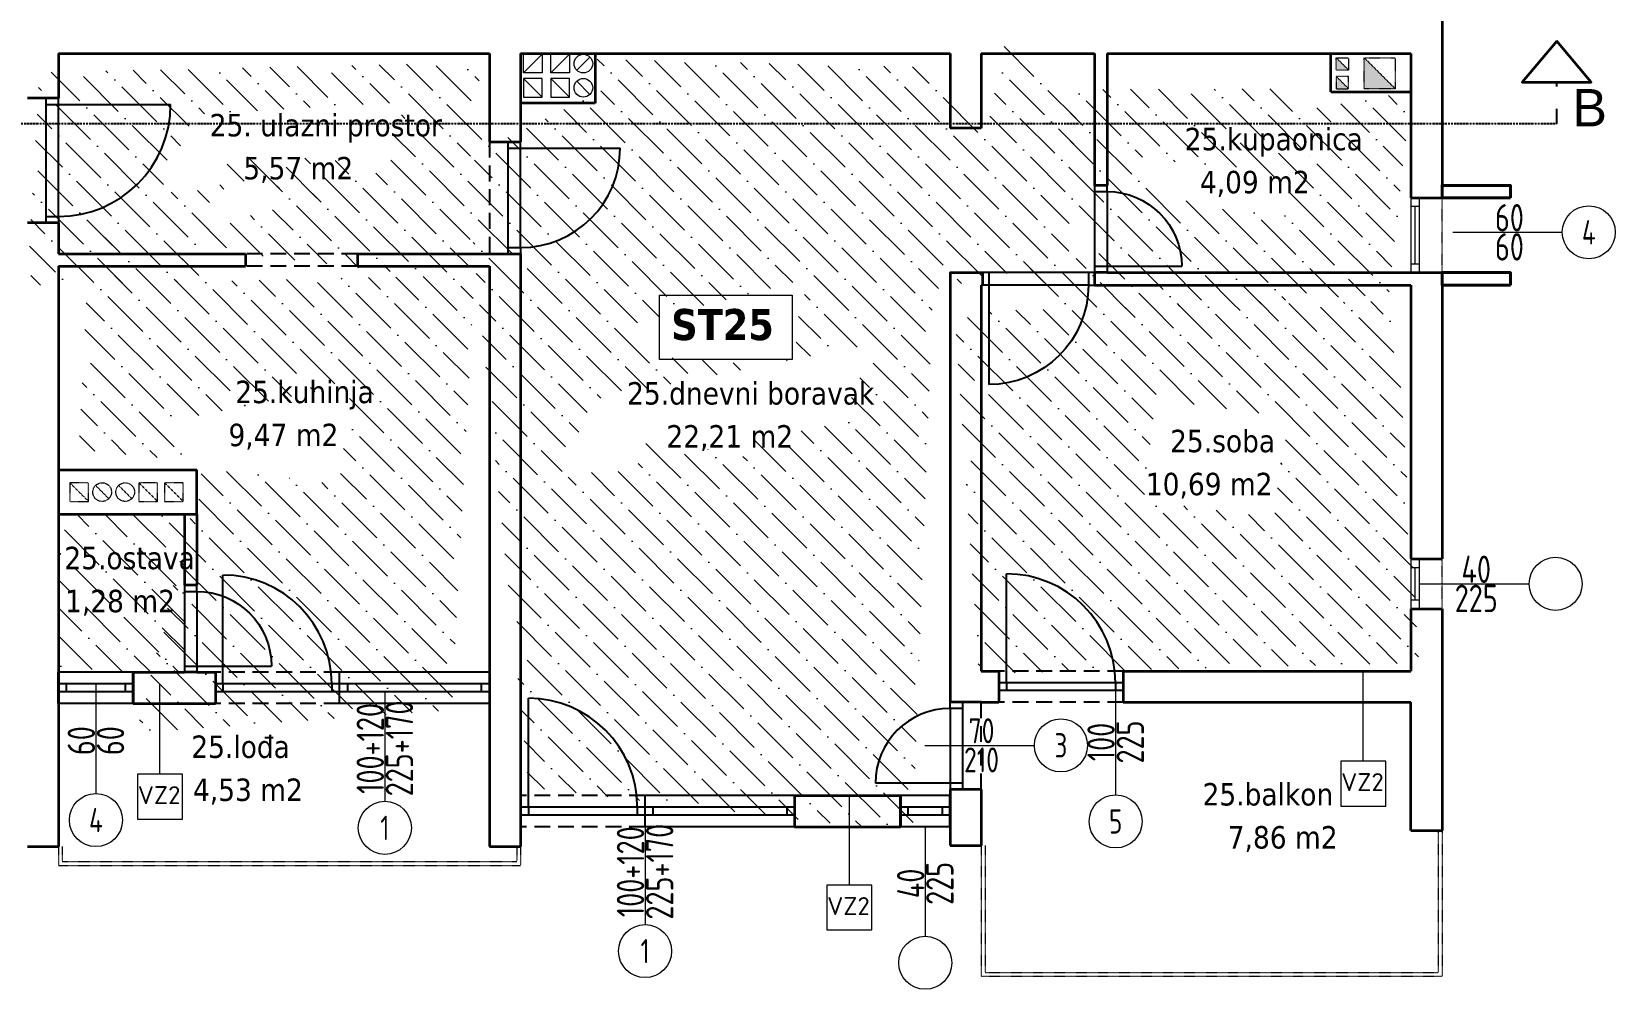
# Model space of a CAD drawing. Header units: millimetres. Extents: x -701 to 470890, y -446843 to -116129.
# Drawn here: x 228330 to 229602, y -223347 to -222578 of the extents above; entities that cross this region are included whole.
import ezdxf
from ezdxf.enums import TextEntityAlignment as Align

# ---------------------------------------------------------------- set-up
doc = ezdxf.new("R2010")
doc.units = ezdxf.units.MM
for name, pattern in [('ACAD_ISO03W100', [30, 12, -18]), ('HIDDEN', [0.375, 0.25, -0.125]), ('HIDDENX2', [19.049999999999997, 12.7, -6.35])]:
    doc.linetypes.add(name, pattern=pattern)
doc.layers.get('0').update_dxf_attribs({"lineweight": 0})
for name, color, linetype, lineweight in [('03-prozori', 132, 'Continuous', 0), ('05-podgled-tanko', 144, 'HIDDEN', 0), ('06-hatch_grijano', 30, 'Continuous', 0), ('07-kote', 70, 'Continuous', 9), ('09-oznaka stavke', 1, 'Continuous', 0), ('5-TX', 113, 'Continuous', 5), ('Kote', 1, 'Continuous', 15), ('TP_01 - 0.35', 1, 'Continuous', 35), ('TP_01 - 0.50', 1, 'Continuous', 40), ('TP_07 - 0.20', 255, 'Continuous', 20)]:
    doc.layers.add(name, color=color, linetype=linetype, lineweight=lineweight)
for name, color, linetype in [('TP_Hidden', 8, 'HIDDENX2'), ('TP_Otvori', 8, 'Continuous'), ('TP_Otvori.block', 8, 'Continuous'), ('zidovi', 1, 'Continuous')]:
    doc.layers.add(name, color=color, linetype=linetype)
doc.styles.add('isocpeur', font='isocpeur.ttf')
doc.styles.add('tahoma10', font='tahoma.ttf', dxfattribs={"height": 2})
doc.styles.add('Tekst15', font='arial.ttf', dxfattribs={"height": 15})

# ---------------------------------------------------------------- blocks, each defined once
blk = doc.blocks.new('*U664')
at = {"layer": 'TP_01 - 0.50'}
for p, q in [((0, 1.192092895507812e-07), (0, -30.00000011920929)), ((47.99999698638918, 1.196861274274852e-06), (47.99999698638918, -29.9999990415573))]:
    blk.add_line(p, q, dxfattribs=at)
at = {"layer": 'TP_Otvori'}
for p, q in [((0, 0), (47.99999698638918, -1.14440910783742e-07)), ((4.76837158203125e-07, -11.25000011920929), (47.9999967479706, -11.2500002336502)), ((7.500000476837158, -11.25000011920929), (7.500000476837158, -18.75000107288361)), ((40.49999650955202, -11.2500002336502), (40.4999967479706, -18.75000023365019)), ((0, -18.75000011920929), (47.9999967479706, -18.74999999523161)), ((0, -29.99999833106995), (47.99999698638918, -29.99999892234801))]:
    blk.add_line(p, q, dxfattribs=at)
blk = doc.blocks.new('*U656')
at = {"layer": 'TP_Otvori'}
for p, q in [((5.000001072883606, 2.04358873916146e-07), (4.999993102891582, 90.00000084808873)), ((5.000001072883606, 2.04358873916146e-07), (1.072883605957031e-06, 2.04358873916146e-07)), ((95.00000107288324, 8.910042925631245e-06), (5.00000083446503, 3.877577494648676e-07)), ((5.00000064713616, -10.00000003405978), (5.000000834465027, 2.043588528028758e-07)), ((95.00000088555437, -9.999991328375708), (95.00000107288324, 8.910042925631245e-06)), ((95.00000107288324, 8.910042924803541e-06), (100.0000010728832, 8.910042924803541e-06)), ((100.0000011239731, -9.999993269784119), (1.123973317912923e-06, -10.00000023841852))]:
    blk.add_line(p, q, dxfattribs=at)
blk.add_arc((5.000001072883581, 4.189355961307331e-07), 90.00000042915346, 5.073854788161767e-06, 90.00000507385442, dxfattribs=at)
blk = doc.blocks.new('*U658')
at = {"layer": 'TP_Otvori'}
for p, q in [((5.000001072883606, 2.04358873916146e-07), (4.99999575955559, 60.00000063351202)), ((5.000001072883606, 2.04358873916146e-07), (1.072883605957031e-06, 2.04358873916146e-07)), ((65.00000107288331, 6.008148241726208e-06), (5.00000083446503, 3.877577494648676e-07)), ((5.00000064713616, -10.00000003405978), (5.000000834465027, 2.043588528028758e-07)), ((65.00000088555444, -9.999994230270392), (65.00000107288331, 6.008148241726208e-06)), ((65.00000107288331, 6.008148240898504e-06), (70.00000107288331, 6.008148240898504e-06)), ((70.00000112397322, -9.999996171678802), (1.123973317912923e-06, -10.00000023841852))]:
    blk.add_line(p, q, dxfattribs=at)
blk.add_arc((5.000001072883589, 3.474100220592039e-07), 60.00000028610224, 5.073854788161768e-06, 90.00000507385444, dxfattribs=at)
blk = doc.blocks.new('*U654')
at = {"layer": 'TP_Otvori'}
for p, q in [((5.000001072883606, 2.04358873916146e-07), (4.999993988446251, 80.00000077656311)), ((5.000001072883606, 2.04358873916146e-07), (1.072883605957031e-06, 2.04358873916146e-07)), ((85.00000107288324, 7.942744697662896e-06), (5.00000083446503, 3.877577494648676e-07)), ((5.00000064713616, -10.00000003405978), (5.000000834465027, 2.043588528028758e-07)), ((85.00000088555437, -9.999992295673938), (85.00000107288324, 7.942744697662896e-06)), ((85.00000107288324, 7.942744696835193e-06), (90.00000107288324, 7.942744696835193e-06)), ((90.00000112397315, -9.999994237082348), (1.123973317912923e-06, -10.00000023841852))]:
    blk.add_line(p, q, dxfattribs=at)
blk.add_arc((5.000001072883583, 3.950937381068899e-07), 80.00000038146969, 5.073854788161769e-06, 90.00000507385444, dxfattribs=at)
blk = doc.blocks.new('*U663')
at = {"layer": 'TP_01 - 0.50'}
for p, q in [((0, 1.192092895507812e-07), (0, -30.00000011920929)), ((71.99999547958377, 1.139640818882981e-06), (71.99999547958377, -29.99999909877775))]:
    blk.add_line(p, q, dxfattribs=at)
at = {"layer": 'TP_Otvori'}
for p, q in [((0, 0), (71.99999547958377, -1.71661366175613e-07)), ((4.76837158203125e-07, -11.25000011920929), (71.9999952411652, -11.25000029087066)), ((7.500000476837158, -11.25000011920929), (7.500000476837158, -18.75000107288361)), ((64.49999500274662, -11.25000029087066), (64.4999952411652, -18.75000029087065)), ((0, -18.75000011920929), (71.9999952411652, -18.75000005245207)), ((0, -29.99999833106995), (71.99999547958377, -29.99999897956846))]:
    blk.add_line(p, q, dxfattribs=at)
blk = doc.blocks.new('*U3408')
blk.add_lwpolyline([(0, 31.04602911306961), (-1.792289735764687e-20, -59.1770623683441)])
blk.add_circle((0, -81.02028200949621), 21.84231717691728)
at = {"style": 'isocpeur', "width": 0.75}
for tag, p in [('VIS', (-12, -15.62063755359621)), ('SIR', (12, -15.6206375535962))]:
    blk.add_attdef(tag, text='', height=15, rotation=270, dxfattribs=at).set_placement(p, align=Align.MIDDLE)
blk.add_attdef('BR', text='', height=20.00000000000001, rotation=269.9999999999976, dxfattribs=at).set_placement((-2.273736754432321e-13, -81.01937954526137), align=Align.MIDDLE_CENTER)
blk = doc.blocks.new('*U3080')
blk.add_line((6.999999999165766, 3.500000012107193), (52.91152562021117, 3.500000024113922))
blk.add_lwpolyline([(9.708855941426009e-11, 6.999999997206032), (59.91152562021117, 6.999999998968214), (59.91152562021117, -1.031787544292229e-09), (59.91152562021117, -1.031787544292229e-09), (9.708855941426009e-11, 0), (-8.342340152012184e-10, 6.999999997206032)])
blk.add_lwpolyline([(6.999999999165766, 6.999999997206032), (52.91152562021117, 6.999999998968214), (52.91152562021117, -1.031787544292229e-09), (6.999999999165766, -2.793967723846436e-09)], close=True)
blk = doc.blocks.new('*U3081')
blk.add_line((6.999999999165766, 3.500000012107193), (32.91152562853486, 3.50000002399201))
blk.add_lwpolyline([(9.708855941426009e-11, 6.999999997206032), (39.91152562853486, 6.999999998846302), (39.91152562853486, -1.153699358269478e-09), (39.91152562853486, -1.153699358269478e-09), (9.708855941426009e-11, 0), (-8.342340152012184e-10, 6.999999997206032)])
blk.add_lwpolyline([(6.999999999165766, 6.999999997206032), (32.91152562853486, 6.999999998846302), (32.91152562853486, -1.153699358269478e-09), (6.999999999165766, -2.793967723846436e-09)], close=True)
blk = doc.blocks.new('*U1722')
blk.add_lwpolyline([(0, 31.04602911306961), (-1.792289735764687e-20, -59.1770623683441)])
blk.add_circle((0, -81.02028200949621), 21.84231717691728)
at = {"style": 'isocpeur', "width": 0.75}
for tag, p in [('VIS', (-12, -15.62063755359621)), ('SIR', (12, -15.6206375535962))]:
    blk.add_attdef(tag, text='', height=15, rotation=270, dxfattribs=at).set_placement(p, align=Align.MIDDLE)
blk.add_attdef('BR', text='', height=20, rotation=179.9999999999984, dxfattribs=at).set_placement((-3.584578783445449e-20, -81.01937954526115), align=Align.MIDDLE_CENTER)
blk = doc.blocks.new('*U1720')
blk.add_lwpolyline([(0, 31.04602911306961), (-1.792289735764687e-20, -59.1770623683441)])
blk.add_circle((0, -81.02028200949621), 21.84231717691728)
at = {"style": 'isocpeur', "width": 0.75}
for tag, p in [('SIR', (-12, -15.62063755359621)), ('VIS', (12, -15.62063755359621))]:
    blk.add_attdef(tag, text='', height=15, rotation=89.99999999999997, dxfattribs=at).set_placement(p, align=Align.MIDDLE)
blk.add_attdef('BR', text='', height=20, dxfattribs=at).set_placement((-4.03896783473158e-28, -81.0193795452616), align=Align.MIDDLE_CENTER)
blk = doc.blocks.new('*U3323')
blk.add_lwpolyline([(0, 31.04602911306961), (-1.792289735764687e-20, -59.1770623683441)])
blk.add_circle((0, -81.02028200949621), 21.84231717691728)
at = {"style": 'isocpeur', "width": 0.75}
for tag, p in [('VIS', (-12, -15.62063755359621)), ('SIR', (12, -15.6206375535962))]:
    blk.add_attdef(tag, text='', height=15, rotation=270, dxfattribs=at).set_placement(p, align=Align.MIDDLE)
blk.add_attdef('BR', text='', height=20.00000000000001, rotation=269.9999999999976, dxfattribs=at).set_placement((-2.273736754432321e-13, -81.01937954526137), align=Align.MIDDLE_CENTER)
blk = doc.blocks.new('*U511')
at = {"ltscale": 0.1}
blk.add_line((-3.024260640249743e-07, 0.4999999999996342), (-1.512130319958338e-06, 0.999999999998171), dxfattribs=at)
blk.add_lwpolyline([(0.1250003024256983, 0.2500003024264298), (-0.1249996975735702, 0.2499996975743019), (-0.1250003024256982, 0.4999996975735702), (0.1249996975735702, 0.5000003024256983)], close=True, dxfattribs=at)
at = {"style": 'isocpeur'}
blk.add_attdef('sl', text='', height=0.1, dxfattribs=at).set_placement((0.005017208459321409, 0.3336032184705005), align=Align.CENTER)

msp = doc.modelspace()

# ---------------------------------------------------------------- hatches: boundary and pattern name
at = {"layer": '05-podgled-tanko'}
h = msp.add_hatch(color=256, dxfattribs=at)
h.dxf.hatch_style = 1
h.paths.add_polyline_path([(229378.0099592918, -222598.5498565129), (229388.0099592918, -222608.5498565129), (229378.0099592918, -222608.5498565129)])
h.paths.add_polyline_path([(229388.0099592918, -222623.5498565129), (229378.0099592918, -222623.5498565129), (229378.0099592918, -222613.5498565129)])
h.dxf.unprotected_set("ltscale", 0)
h = msp.add_hatch(color=256, dxfattribs=at)
h.dxf.hatch_style = 1
h.paths.add_polyline_path([(229425.5099592918, -222623.5498565129), (229400.5099592918, -222623.5498565129), (229400.5099592918, -222598.5498565129)])
h.dxf.unprotected_set("ltscale", 0)
at = {"layer": '06-hatch_grijano'}
h = msp.add_hatch(dxfattribs=at)
h.set_pattern_fill('ANSI36', color=256, scale=5, angle=270, style=0)
h.set_pattern_definition([(315, (643139739.0713143, 503081237.3150014), (30.86963041617522, -8.418990113502339), [39.6875, -7.9375, 0, -7.9375])])
h.paths.add_polyline_path([(228466.7928544992, -222673.6219577483), (228466.7928542608, -222638.2559104851), (228627.7689803356, -222638.2559104255), (228627.7689804548, -222673.6219577483)])
h.paths.add_polyline_path([(228492.6695668214, -222707.0872726134), (228492.6695668214, -222673.6219577483), (228598.085399937, -222673.6219577483), (228598.085399937, -222707.0872726134)])
h.paths.add_polyline_path([(228698.0099584573, -222595.033016055), (228352.0099584573, -222595.0330159954), (228352.0099584573, -222756.033016055), (228698.0099584573, -222756.0330161146)])
h.paths.add_polyline_path([(228479.3364725822, -222920.4479092649), (228479.3364725822, -222849.3332332066), (228598.5164558404, -222849.333233147), (228598.5164557212, -222920.4479093245)])
h.paths.add_polyline_path([(228698.0099584573, -222766.0330161146), (228352.0099584573, -222766.033016055), (228352.0099601262, -222929.3921696833), (228463.009960007, -222929.3921698621), (228463.0099584573, -223092.0330162338), (228698.0099584573, -223092.0330161742)])
h.paths.add_polyline_path([(228834.6730401033, -222840.8783836058), (228834.6730401033, -222789.2231596402), (228941.1257996076, -222789.2231596402), (228941.1257996076, -222840.878383725)])
h.paths.add_polyline_path([(228951.2645655387, -222889.2717781356), (228951.2645654195, -222921.1435326627), (228829.4024602884, -222921.1435325435), (228829.4024602884, -222889.2717781356)])
h.paths.add_polyline_path([(229068.0099575036, -222771.0330162338), (229184.0099584573, -222771.0330161146), (229184.0099585765, -222595.0330161742), (229093.0099584573, -222595.0330158762), (229093.0099584573, -222655.033016055), (229068.0099584573, -222655.033016055), (229068.0099584573, -222595.0330161146), (228783.0099584573, -222595.0330161742), (228783.0099584573, -222635.0330161742), (228723.0099584573, -222635.0330161742), (228723.0099584573, -223191.0330161146), (229068.0099584573, -223191.0330165914)])
h.paths.add_polyline_path([(229249.394422006, -222717.3795807651), (229249.3944218868, -222647.160672336), (229371.2510756963, -222647.1606723956), (229371.2510755771, -222717.3795807651)])
h.paths.add_polyline_path([(229438.0099584573, -222626.0330161742), (229373.8569218629, -222626.0330161742), (229373.8569217437, -222595.0330154589), (229194.0099584573, -222595.0330161742), (229194.0099585765, -222771.0330161742), (229438.0099584573, -222771.033016055)])
h.paths.add_polyline_path([(229216.2113389486, -222961.4774845532), (229216.2113389486, -222889.4353105715), (229334.0011978858, -222890.3359598807), (229334.0011978858, -222962.3781337432)])
h.paths.add_polyline_path([(229438.0099584573, -222781.0330159954), (229093.0099582189, -222781.033016055), (229093.0099582189, -223091.0330159358), (229438.0099585765, -223091.0330159358)])
h.paths.add_polyline_path([(228801.4418832773, -222889.271778076), (228801.4418832773, -222852.4159430555), (228982.6813729518, -222852.4159430555), (228982.6813729518, -222889.271778076)])
h = msp.add_hatch(dxfattribs=at)
h.set_pattern_fill('ANSI36', color=256, scale=5, angle=270, style=0)
h.set_pattern_definition([(315, (5.566618508368265, -5088.587894356635), (30.86963041617522, -8.418990113502339), [39.6875, -7.9375, 0, -7.9375])])
h.paths.add_polyline_path([(228352.0099592918, -223092.0330159358), (228453.0099594124, -223092.0330159358), (228453.0099594124, -222965.3921695587), (228352.0099592918, -222965.3921695587)])
h.paths.add_polyline_path([(228349.9951225025, -223053.8148953314), (228449.0797430532, -223053.8148953314), (228449.0797430532, -223014.9317522824), (228349.9951225025, -223014.9317522824)], flags=9)
h.paths.add_polyline_path([(228350.8465565884, -223019.2304350323), (228465.4650925185, -223019.2304350323), (228465.4650925185, -222980.3472919833), (228350.8465565884, -222980.3472919833)], flags=9)

# ---------------------------------------------------------------- linework, layer by layer
at = {"layer": '05-podgled-tanko'}
for p, q in [((229378.0099592918, -222598.5498565129), (229388.0099592918, -222608.5498565129)), ((229400.5099592918, -222598.5498565129), (229425.5099592918, -222623.5498565129)), ((229378.0099592918, -222613.5498565129), (229388.0099592918, -222623.5498565129)), ((228361.0099604839, -222939.8153589061), (228376.0099604839, -222954.8153589061)), ((228381.7066596263, -222942.0120580486), (228392.3132613414, -222952.6186597637)), ((228400.2066596263, -222942.0120580486), (228410.8132613414, -222952.6186597637)), ((228416.5099604839, -222939.8153589061), (228431.5099604839, -222954.8153589061)), ((228437.1367471927, -222939.8153589061), (228452.1367471927, -222954.8153589061)), ((229460.0099596494, -223219.0330159862), (229460.009959301, -223333.0330159372)), ((229463.0099596494, -223219.0330159954), (229463.0099592918, -223336.0330161146)), ((228352.009959411, -223232.033015757), (228352.009959411, -223247.0330159954)), ((228355.009959411, -223232.033015757), (228355.009959411, -223244.0330159358)), ((228720.009959411, -223232.0330157808), (228720.0099595064, -223244.0330159358)), ((228723.009959411, -223232.033015757), (228723.0099595302, -223247.0330159954)), ((229093.0099589342, -223231.0330159954), (229093.0099591726, -223336.0330161146)), ((229096.0099589342, -223231.0330159886), (229096.0099591658, -223333.0330161131)), ((228352.0099589342, -223247.0330159358), (228723.0099592918, -223247.0330159358)), ((228355.009959411, -223244.0330159358), (228720.0099595064, -223244.0330159358)), ((229093.0099591726, -223336.0330161146), (229463.0099591726, -223336.0330159358)), ((229096.0099591658, -223333.0330161131), (229460.009959301, -223333.0330159372))]:
    msp.add_line(p, q, dxfattribs=at).dxf.unprotected_set("ltscale", 0)
for points in [[(229378.0099592918, -222598.5498565129), (229388.0099592918, -222598.5498565129), (229388.0099592918, -222608.5498565129), (229378.0099592918, -222608.5498565129)], [(229400.5099592918, -222598.5498565129), (229425.5099592918, -222598.5498565129), (229425.5099592918, -222623.5498565129), (229400.5099592918, -222623.5498565129)], [(229378.0099592918, -222623.5498565129), (229388.0099592918, -222623.5498565129), (229388.0099592918, -222613.5498565129), (229378.0099592918, -222613.5498565129)], [(228376.0099604839, -222939.8153589061), (228361.0099604839, -222939.8153589061), (228361.0099604839, -222954.8153589061), (228376.0099604839, -222954.8153589061)], [(228431.5099604839, -222939.8153589061), (228416.5099604839, -222939.8153589061), (228416.5099604839, -222954.8153589061), (228431.5099604839, -222954.8153589061)], [(228452.1367471927, -222939.8153589061), (228437.1367471927, -222939.8153589061), (228437.1367471927, -222954.8153589061), (228452.1367471927, -222954.8153589061)]]:
    msp.add_lwpolyline(points, close=True, dxfattribs=at).dxf.unprotected_set("ltscale", 0)
for points in [[(229463.0099538082, -222771.0330158166), (229463.0099602097, -222711.0330158762)], [(229463.0099613756, -223041.0330158166), (229463.0099677771, -222981.0330158762)]]:
    msp.add_lwpolyline(points, dxfattribs=at).dxf.unprotected_set("ltscale", 0)
for centre in [(228387.0099604839, -222947.3153589061), (228405.5099604839, -222947.3153589061)]:
    msp.add_circle(centre, 7.5, dxfattribs=at).dxf.unprotected_set("ltscale", 0)
at = {"layer": '06-hatch_grijano', "linetype": 'ByBlock', "ltscale": 5}
msp.add_lwpolyline([(228352.0099592918, -223092.0330159358), (228453.0099594124, -223092.0330159358), (228453.0099594124, -222965.3921695587), (228352.0099592918, -222965.3921695587)], close=True, dxfattribs=at)
at = {"layer": '07-kote', "linetype": 'ByBlock', "ltscale": 5}
msp.add_lwpolyline([(228834.6730401033, -222789.2231596998), (228941.1257996076, -222789.2231596998), (228941.1257996076, -222840.8783836654), (228834.6730401033, -222840.8783836654)], close=True, dxfattribs=at)
at = {"layer": 'TP_01 - 0.35'}
for p, q in [((229463.0099592918, -222453.0330159358), (229463.0099592918, -222711.0330159954)), ((228352.0099592918, -222595.0330159358), (228698.0099592918, -222595.0330159954)), ((228352.0099592918, -222595.0330159358), (228352.0099592918, -222631.0330159954)), ((228698.0099592918, -222595.0330159358), (228698.0099592918, -222666.0330159358)), ((228723.0099592918, -222595.0330159954), (229003.0099592918, -222595.033016055)), ((228723.0099592918, -222595.0330159358), (228723.0099592918, -222666.0330159358)), ((228783.0099592918, -222595.0330159954), (228783.0099592918, -222635.0330159954)), ((229003.0099592918, -222595.033016055), (229068.0099592918, -222595.0330159954)), ((229068.0099592918, -222595.0330159358), (229068.0099592918, -222655.0330158762)), ((229093.0099591726, -222595.0330159954), (229184.009959411, -222595.0330159954)), ((229093.0099592918, -222595.0330159358), (229093.0099590534, -222655.0330158762)), ((229184.0099472516, -222595.0330159954), (229184.0099633449, -222701.0330159358)), ((229194.0099592918, -222595.0330159954), (229438.0099592918, -222595.0330159358)), ((229194.0099592918, -222595.0330159954), (229194.0099592918, -222701.0330159358)), ((229373.8569226974, -222626.0330159954), (229373.8569225782, -222595.0330159358)), ((229438.0099592918, -222595.0330159358), (229438.0099592918, -222711.0330159954)), ((229373.8569226974, -222626.033016055), (229438.0099592918, -222626.0330159954)), ((228352.0099592918, -222631.0330159358), (228327.0099592918, -222631.0330159954)), ((228783.0099592918, -222635.0330159954), (228723.0099592918, -222635.0330159954)), ((229093.0099591726, -222655.0330158762), (229068.0099592918, -222655.0330158762)), ((228698.0099592918, -222666.0330159358), (228723.0099592918, -222666.0330159358)), ((229194.0099633449, -222701.0330159358), (229184.0099633449, -222701.0330159358)), ((229438.0099592918, -222711.0330159358), (229463.0099592918, -222711.0330159358)), ((228352.0099595302, -222731.0330159358), (228327.0099595302, -222731.0330159954)), ((228352.0099592918, -222731.0330159954), (228352.0099592918, -222756.0330158762)), ((228352.0099592918, -222756.0330158762), (228502.0099591726, -222756.033016055)), ((228352.0099592918, -222766.0330158762), (228502.0099591726, -222766.0330161742)), ((228352.0099592918, -222766.0330158762), (228352.0099592918, -222968.0330159358)), ((228502.0099592918, -222756.0330158762), (228502.0099592918, -222766.0330158762)), ((228592.0099592918, -222756.0330159358), (228698.0099592918, -222756.0330159358)), ((228592.0099592918, -222756.0330158762), (228592.0099592918, -222766.0330158762)), ((228592.0099592918, -222766.0330159358), (228698.0099592918, -222766.0330159358)), ((228698.0099592918, -222756.0330159358), (228723.0099592918, -222756.0330159358)), ((228698.0099592918, -222766.0330159358), (228698.0099592918, -223232.0330158762)), ((228723.0099592918, -222756.0330158762), (228723.0099592918, -223191.0330159358)), ((229068.009959411, -222771.033016055), (229068.0099592918, -223116.0330159954)), ((229068.0099592918, -222771.033016055), (229093.009959411, -222771.0330159954)), ((229093.0099591726, -222771.0330159954), (229094.009959411, -222771.0330159954)), ((229094.009959411, -222771.0330159954), (229094.009959411, -222781.0330159954)), ((229194.009959411, -222771.0330170683), (229184.009959411, -222771.0330170683)), ((229184.009959411, -222771.0330159954), (229184.009959411, -222781.0330159954)), ((229194.009959411, -222771.0330159954), (229438.0099592918, -222771.0330159358)), ((229438.0099592918, -222771.0330159358), (229463.0099592918, -222771.0330159358)), ((229463.0099592918, -222771.0330159954), (229463.0099592918, -223001.0330158762)), ((229093.0099591726, -222781.0330159954), (229094.009959411, -222781.033016055)), ((229093.0099590534, -222781.0330159954), (229093.0099590534, -223091.0330159954)), ((229184.009959411, -222781.033016055), (229438.0099592918, -222781.0330159358)), ((229438.0099592918, -222781.0330159358), (229438.0099592918, -223001.0330159358)), ((228352.0099609607, -222929.3921695045), (228463.0099609607, -222929.3921696833)), ((228463.0099608415, -222965.3921695641), (228463.0099608415, -222929.3921696833)), ((228463.0099608415, -222965.3921695641), (228352.0099610799, -222965.3921695045)), ((228352.009959411, -222968.0330159358), (228352.0099592918, -223092.0330159358)), ((228453.0099594124, -222965.3921695587), (228453.0099592918, -223022.033016055)), ((228463.0099592932, -222965.3921695587), (228463.0099592918, -223022.033016055)), ((229438.0099592918, -223001.0330158762), (229463.0099591726, -223001.0330158166)), ((228463.0099592918, -223022.033016055), (228453.0099592918, -223022.033016055)), ((229438.009959411, -223041.0330159358), (229438.009959411, -223091.0330158762)), ((229438.009959411, -223041.0330158762), (229463.0099592918, -223041.0330158166)), ((229463.0099592918, -223041.0330158166), (229463.0099591726, -223219.033016055)), ((228352.0099639409, -223092.0330149821), (228352.0099639409, -223117.0330150417)), ((228412.0099638217, -223092.0330159358), (228453.0099592918, -223092.033016055)), ((228412.0099639409, -223092.0330151609), (228412.0099639409, -223117.0330152205)), ((228463.0099592918, -223092.033016055), (228453.0099592918, -223092.033016055)), ((228463.0099592918, -223092.033016055), (228478.0099592918, -223092.033016055)), ((228478.0099592918, -223092.0330159954), (228478.0099592918, -223117.033016055)), ((229093.0099591726, -223091.0330159954), (229107.0099591726, -223091.0330161146)), ((229107.0099591726, -223091.0330159954), (229107.0099592918, -223116.0330159954)), ((229207.0099590534, -223091.0330159954), (229438.0099592918, -223091.0330159358)), ((229207.0099590534, -223091.033015757), (229207.0099591726, -223116.033015757)), ((228352.0099592918, -223117.0330159358), (228352.009959411, -223232.033015757)), ((228412.0099639409, -223117.0330158762), (228478.0099592918, -223117.0330159954)), ((229093.0099591726, -223116.0330159954), (229068.0099592918, -223116.033016055)), ((229093.0099591726, -223116.0330159954), (229107.0099592918, -223116.0330159954)), ((229207.0099591726, -223116.0330158166), (229438.0099592918, -223116.0330159358)), ((229438.009959411, -223219.0330159358), (229438.009959411, -223116.0330159358)), ((229068.0099592918, -223186.0330159954), (229068.0099592918, -223191.0330159358)), ((229093.0099592918, -223186.0330159954), (229068.009959411, -223186.033016055)), ((229093.0099590534, -223186.0330159954), (229093.0099589342, -223231.0330159954)), ((228723.0099592918, -223191.0330159358), (228723.0099592918, -223216.0330159954)), ((228943.0099591726, -223191.0330159358), (229028.0099592918, -223191.0330159358)), ((228943.0099592918, -223191.0330159358), (228943.0099592918, -223216.0330159954)), ((229028.0099592918, -223191.0330159358), (229028.0099592918, -223216.0330159954)), ((229068.0099592918, -223191.0330159358), (229068.0099592918, -223216.0330159954)), ((228723.0099592918, -223216.0330159954), (228723.009959411, -223232.0330156974)), ((228943.0099591726, -223216.0330159954), (229028.0099592918, -223216.0330159954)), ((229068.0099592918, -223216.033016055), (229068.0099592918, -223231.0330159954)), ((229438.009959411, -223219.0330159358), (229463.0099591726, -223219.033016055)), ((228327.0099592918, -223232.0330158166), (228352.0099595302, -223232.033015757)), ((228698.0099590534, -223232.0330158166), (228723.0099592918, -223232.033015757)), ((229068.0099592918, -223231.0330159954), (229093.0099590534, -223231.0330159954))]:
    msp.add_line(p, q, dxfattribs=at)
at = {"layer": 'TP_01 - 0.50'}
for points in [[(229518.0099602128, -222711.0330158762), (229463.0099602097, -222711.0330158762), (229463.0099602097, -222701.0330158762), (229518.0099602128, -222701.0330158762), (229518.0099600936, -222711.0330158762)], [(229518.0099602804, -222781.0330158762), (229463.0099602772, -222781.0330158762), (229463.0099602772, -222771.0330158762), (229518.0099602804, -222771.0330158762), (229518.0099601611, -222781.0330158762)]]:
    msp.add_lwpolyline(points, dxfattribs=at)
at = {"layer": 'TP_07 - 0.20'}
for p, q in [((228740.445711922, -222595.785678058), (228725.445711922, -222610.785678058)), ((228762.445711922, -222595.785678058), (228747.445711922, -222610.785678058)), ((228778.7490127796, -222597.9823772005), (228768.1424110645, -222608.5889789156)), ((228740.445711922, -222630.1448315672), (228725.445711922, -222615.1448315672)), ((228762.445711922, -222630.1448315672), (228747.445711922, -222615.1448315672)), ((228778.7490127796, -222627.9481324247), (228768.1424110645, -222617.3415307096))]:
    msp.add_line(p, q, dxfattribs=at)
for points in [[(228725.445711922, -222595.785678058), (228740.445711922, -222595.785678058), (228740.445711922, -222610.785678058), (228725.445711922, -222610.785678058)], [(228747.445711922, -222595.785678058), (228762.445711922, -222595.785678058), (228762.445711922, -222610.785678058), (228747.445711922, -222610.785678058)], [(228725.445711922, -222630.1448315672), (228740.445711922, -222630.1448315672), (228740.445711922, -222615.1448315672), (228725.445711922, -222615.1448315672)], [(228747.445711922, -222630.1448315672), (228762.445711922, -222630.1448315672), (228762.445711922, -222615.1448315672), (228747.445711922, -222615.1448315672)]]:
    msp.add_lwpolyline(points, close=True, dxfattribs=at)
for centre in [(228773.445711922, -222603.285678058), (228773.445711922, -222622.6448315672)]:
    msp.add_circle(centre, 7.5, dxfattribs=at)
at = {"layer": 'TP_Hidden'}
for p, q in [((228698.0099591726, -222666.0330149225), (228698.0140443557, -222756.0330159358)), ((228592.0099592918, -222756.0330159358), (228502.0099592918, -222756.0330159358)), ((228592.0099592918, -222766.0330159358), (228502.0099592918, -222766.0330159358)), ((228577.6586882585, -223092.0330168894), (228477.6586882585, -223092.0330171279)), ((229207.0099590534, -223091.0330167702), (229107.0099590534, -223091.0330170087)), ((228577.6586882585, -223117.0330170087), (228477.6586882585, -223117.0330176047)), ((229093.0099590534, -223186.0330159954), (229093.0099589342, -223116.0330158762)), ((229207.0099590534, -223116.0330168894), (229107.0099590534, -223116.0330174855)), ((228823.0099592918, -223191.0330167702), (228723.0099592918, -223191.0330170087)), ((228823.0099592918, -223216.0330168894), (228723.0099592918, -223216.0330174855))]:
    msp.add_line(p, q, dxfattribs=at)
at = {"layer": 'TP_Otvori'}
for p, q in [((228483.9086887353, -223101.4080176047), (228483.9086887353, -223013.908018916)), ((229113.2599595302, -223100.4080174855), (229113.2599595302, -223012.9080187968)), ((228577.6586882585, -223117.0330176047), (228577.6586882585, -223092.0330176047)), ((228698.0099592918, -223092.0330159954), (228577.6586882585, -223092.0330162934)), ((228577.6586877817, -223101.4080176047), (228477.6586882585, -223101.4080177239)), ((228577.6586882585, -223107.6580179623), (228477.6586882585, -223107.6580179623)), ((228483.9086887353, -223101.4080176047), (228483.9086887353, -223107.6580187968)), ((228571.4086875432, -223101.4080176047), (228571.4086875432, -223107.6580187968)), ((228698.0099591726, -223101.4080167702), (228577.6586884969, -223101.4080170087)), ((228698.0099591726, -223107.6580170683), (228577.6586884969, -223107.6580172471)), ((228583.9086889738, -223101.4080170087), (228583.9086889738, -223107.6580174855)), ((228691.4086875432, -223101.4080167702), (228691.4086875432, -223107.6580179623)), ((229207.0099585765, -223100.4080174855), (229107.0099590534, -223100.4080176047)), ((229207.0099590534, -223106.6580178431), (229107.0099590534, -223106.6580178431)), ((229113.2599595302, -223100.4080174855), (229113.2599595302, -223106.6580186776)), ((229200.7599583381, -223100.4080174855), (229200.7599583381, -223106.6580186776)), ((228698.0099592918, -223117.0330164126), (228577.6586882585, -223117.0330168894)), ((228729.2599597686, -223200.4080174855), (228729.2599597686, -223112.9080187968)), ((228823.0099592918, -223216.0330174855), (228823.0099592918, -223191.0330174855)), ((228943.0099592918, -223191.0330159358), (228823.0099592918, -223191.0330161742)), ((228823.0099588149, -223200.4080174855), (228723.0099592918, -223200.4080176047)), ((228823.0099592918, -223206.6580178431), (228723.0099592918, -223206.6580178431)), ((228729.2599597686, -223200.4080174855), (228729.2599597686, -223206.6580186776)), ((228816.7599585765, -223200.4080174855), (228816.7599585765, -223206.6580186776)), ((228943.0099592918, -223200.408016651), (228823.0099595302, -223200.4080168894)), ((228943.0099592918, -223206.6580170087), (228823.0099595302, -223206.6580171279)), ((228829.259960007, -223200.4080168894), (228829.259960007, -223206.6580173663)), ((228936.7599585765, -223200.408016651), (228936.7599585765, -223206.6580178431)), ((228943.0099592918, -223216.0330162934), (228823.0099592918, -223216.0330167702))]:
    msp.add_line(p, q, dxfattribs=at)
for centre in [(228483.9086887353, -223101.4080176047), (229113.2599595302, -223100.4080174855), (228729.2599597686, -223200.4080174855)]:
    msp.add_arc(centre, 87.49999874830246, 0, 90, dxfattribs=at)
at = {"layer": 'zidovi', "linetype": 'ACAD_ISO03W100'}
msp.add_line((229555.1463519177, -222651.6644946557), (229555.1463519177, -222618.1472126345), dxfattribs=at)
at = {"layer": 'zidovi', "linetype": 'ACAD_ISO03W100', "ltscale": 0.02}
msp.add_line((229555.1463519177, -222651.6644946557), (226674.5007189826, -222651.6644946557), dxfattribs=at)
at = {"layer": 'zidovi', "lineweight": 35}
msp.add_lwpolyline([(229555.1463519172, -222585.181776677), (229527.3809517441, -222618.1472126345), (229582.9117520922, -222618.1472126345), (229555.1463519172, -222585.181776677)], dxfattribs=at)

# ---------------------------------------------------------------- block references
at = {"layer": '03-prozori', "xscale": -1, "rotation": 270}
for name, p in [('*U3080', (229438.0099538082, -222770.9445414451)), ('*U3081', (229438.0099613756, -223040.9445414451))]:
    msp.add_blockref(name, p, dxfattribs=at)
at = {"layer": '09-oznaka stavke', "linetype": 'HIDDEN', "ltscale": 50}
ref = msp.add_blockref('*U3408', (229501.9048325136, -222738.7260987817), dxfattribs=dict(at, xscale=0.9750000000000001, yscale=0.9750000000000001, zscale=0.9750000000000001, rotation=90.00179244773882))
ref.add_attrib('SIR', '60', dxfattribs={"layer": '0', "height": 22, "rotation": 0.001792447744755556, "style": 'isocpeur', "width": 0.7500000000000002}).set_placement((229517.1345880968, -222727.0256223265), align=Align.MIDDLE)
ref.add_attrib('VIS', '60', dxfattribs={"layer": '0', "height": 22, "rotation": 0.001792447744755556, "style": 'isocpeur', "width": 0.7500000000000002}).set_placement((229517.1353201451, -222750.4256223151), align=Align.MIDDLE)
ref.add_attrib('BR', '4', dxfattribs={"layer": '0', "height": 19.5, "rotation": 0.001792447744797942, "style": 'isocpeur', "width": 0.7500000000000002}).set_placement((229580.8987275315, -222738.7236275276), align=Align.MIDDLE_CENTER)
ref = msp.add_blockref('*U1722', (229475.279837541, -223020.9878316048), dxfattribs=dict(at, xscale=0.9750000000000001, yscale=0.9750000000000001, zscale=0.9750000000000001, rotation=90.00179244773882))
ref.add_attrib('SIR', '40', dxfattribs={"layer": '0', "height": 22, "rotation": 0.001792447744755556, "style": 'isocpeur', "width": 0.7500000000000002}).set_placement((229490.5095931242, -223009.2873551496), align=Align.MIDDLE)
ref.add_attrib('VIS', '225', dxfattribs={"layer": '0', "height": 22, "rotation": 0.001792447744755556, "style": 'isocpeur', "width": 0.7500000000000002}).set_placement((229490.5103251725, -223032.6873551382), align=Align.MIDDLE)
ref = msp.add_blockref('*U1720', (228382.0109110067, -223131.6778931344), dxfattribs=dict(at, xscale=0.9750000000000001, yscale=0.9750000000000001, zscale=0.9750000000000001, rotation=0.001792447738893826))
ref.add_attrib('SIR', '60', dxfattribs={"layer": '0', "height": 22, "rotation": 90.00179244774475, "style": 'isocpeur', "width": 0.7500000000000002}).set_placement((228370.3113874732, -223146.908380766), align=Align.MIDDLE)
ref.add_attrib('VIS', '60', dxfattribs={"layer": '0', "height": 22, "rotation": 90.00179244774475, "style": 'isocpeur', "width": 0.7500000000000002}).set_placement((228393.7113874617, -223146.9076487177), align=Align.MIDDLE)
ref.add_attrib('BR', '4', dxfattribs={"layer": '0', "height": 19.5, "rotation": 0.001792447744755556, "style": 'isocpeur', "width": 0.7500000000000002}).set_placement((228382.0133822607, -223210.6717881525), align=Align.MIDDLE_CENTER)
ref = msp.add_blockref('*U1720', (228614.0253936588, -223137.9237873818), dxfattribs=dict(at, xscale=0.9750000000000001, yscale=0.9750000000000001, zscale=0.9750000000000001, rotation=0.001792447738893826))
ref.add_attrib('SIR', '100+120', dxfattribs={"layer": '0', "height": 22, "rotation": 90.00179244774475, "style": 'isocpeur', "width": 0.7500000000000002}).set_placement((228602.3258701253, -223153.1542750134), align=Align.MIDDLE)
ref.add_attrib('VIS', '225+170', dxfattribs={"layer": '0', "height": 22, "rotation": 90.00179244774475, "style": 'isocpeur', "width": 0.7500000000000002}).set_placement((228625.7258701139, -223153.1535429651), align=Align.MIDDLE)
ref.add_attrib('BR', '1', dxfattribs={"layer": '0', "height": 19.5, "rotation": 0.001792447744755556, "style": 'isocpeur', "width": 0.7500000000000002}).set_placement((228614.0278649129, -223216.9176823999), align=Align.MIDDLE_CENTER)
ref = msp.add_blockref('*U1720', (229200.9212988924, -223132.7665353995), dxfattribs=dict(at, xscale=0.9750000000000001, yscale=0.9750000000000001, zscale=0.9750000000000001, rotation=0.001792447738893826))
ref.add_attrib('SIR', '100', dxfattribs={"layer": '0', "height": 22, "rotation": 90.00179244774475, "style": 'isocpeur', "width": 0.7500000000000002}).set_placement((229189.221775359, -223147.997023031), align=Align.MIDDLE)
ref.add_attrib('VIS', '225', dxfattribs={"layer": '0', "height": 22, "rotation": 90.00179244774475, "style": 'isocpeur', "width": 0.7500000000000002}).set_placement((229212.6217753475, -223147.9962909827), align=Align.MIDDLE)
ref.add_attrib('BR', '5', dxfattribs={"layer": '0', "height": 19.5, "rotation": 0.001792447744755556, "style": 'isocpeur', "width": 0.7500000000000002}).set_placement((229200.9237701465, -223211.7604304175), align=Align.MIDDLE_CENTER)
ref = msp.add_blockref('*U3323', (229077.9752257568, -223150.6909585104), dxfattribs=dict(at, xscale=0.9750000000000001, yscale=0.9750000000000001, zscale=0.9750000000000001, rotation=90.00179244773895))
ref.add_attrib('SIR', '70', dxfattribs={"layer": '0', "height": 20, "rotation": 0.001792447744755556, "style": 'isocpeur', "width": 0.7500000000000002}).set_placement((229093.20498134, -223138.9904820553), align=Align.MIDDLE)
ref.add_attrib('VIS', '210', dxfattribs={"layer": '0', "height": 20, "rotation": 0.001792447744755556, "style": 'isocpeur', "width": 0.7500000000000002}).set_placement((229093.2057133883, -223162.3904820438), align=Align.MIDDLE)
ref.add_attrib('BR', '3', dxfattribs={"layer": '0', "height": 19.5, "rotation": 0.001792447744797942, "style": 'isocpeur', "width": 0.7500000000000002}).set_placement((229156.9691207748, -223150.6884872563), align=Align.MIDDLE_CENTER)
ref = msp.add_blockref('*U1720', (228823.0109061296, -223236.9237879779), dxfattribs=dict(at, xscale=0.9750000000000001, yscale=0.9750000000000001, zscale=0.9750000000000001, rotation=0.001792447738893826))
ref.add_attrib('SIR', '100+120', dxfattribs={"layer": '0', "height": 22, "rotation": 90.00179244774475, "style": 'isocpeur', "width": 0.7500000000000002}).set_placement((228811.3113825961, -223252.1542756094), align=Align.MIDDLE)
ref.add_attrib('VIS', '225+170', dxfattribs={"layer": '0', "height": 22, "rotation": 90.00179244774475, "style": 'isocpeur', "width": 0.7500000000000002}).set_placement((228834.7113825847, -223252.1535435611), align=Align.MIDDLE)
ref.add_attrib('BR', '1', dxfattribs={"layer": '0', "height": 19.5, "rotation": 0.001792447744755556, "style": 'isocpeur', "width": 0.7500000000000002}).set_placement((228823.0133773837, -223315.9176829959), align=Align.MIDDLE_CENTER)
ref = msp.add_blockref('*U1720', (229048.0109062581, -223246.3028949141), dxfattribs=dict(at, xscale=0.9750000000000001, yscale=0.9750000000000001, zscale=0.9750000000000001, rotation=0.001792447738893826))
ref.add_attrib('SIR', '40', dxfattribs={"layer": '0', "height": 22, "rotation": 90.00179244774475, "style": 'isocpeur', "width": 0.7500000000000002}).set_placement((229036.3113827247, -223261.5333825457), align=Align.MIDDLE)
ref.add_attrib('VIS', '225', dxfattribs={"layer": '0', "height": 22, "rotation": 90.00179244774475, "style": 'isocpeur', "width": 0.7500000000000002}).set_placement((229059.7113827132, -223261.5326504974), align=Align.MIDDLE)
at = {"layer": '5-TX'}
ref = msp.add_blockref('*U511', (229399.8053725499, -223235.4351757737), dxfattribs=dict(at, xscale=-144.0000000000024, yscale=144.0000000000024, zscale=144.0000000000024, rotation=0.0001386217754983932))
ref.add_attrib('sl', 'VZ2', dxfattribs={"layer": '0', "height": 14.40000000000024, "rotation": 0.0001386217754983932, "style": 'isocpeur'}).set_placement((229399.0827783062, -223187.3963140621), align=Align.CENTER)
ref = msp.add_blockref('*U511', (228433.4570532587, -223245.8890729611), dxfattribs=dict(at, xscale=-144.0000000000024, yscale=144.0000000000024, zscale=144.0000000000024, rotation=0.0001386217754983932))
ref.add_attrib('sl', 'VZ2', dxfattribs={"layer": '0', "height": 14.40000000000024, "rotation": 0.0001386217754983932, "style": 'isocpeur'}).set_placement((228432.734459015, -223197.8502112494), align=Align.CENTER)
ref = msp.add_blockref('*U511', (228987.0491136419, -223334.9550520812), dxfattribs=dict(at, xscale=-144.0000000000024, yscale=144.0000000000024, zscale=144.0000000000024, rotation=0.0001386217754983932))
ref.add_attrib('sl', 'VZ2', dxfattribs={"layer": '0', "height": 14.40000000000024, "rotation": 0.0001386217754983932, "style": 'isocpeur'}).set_placement((228986.3265193982, -223286.9161903695), align=Align.CENTER)
at = {"layer": 'TP_Otvori.block'}
for name, p, rotation in [('*U656', (228352.0099590534, -222631.0330148629), 270), ('*U654', (228723.0099590534, -222666.0330148033), 270), ('*U658', (229068.0099590534, -223186.0330158762), 90.00000000000001)]:
    msp.add_blockref(name, p, dxfattribs=dict(at, rotation=rotation))
at = {"layer": 'TP_Otvori.block', "xscale": -1}
for name, p, rotation in [('*U658', (229194.0099595302, -222771.0330170683), 270), ('*U654', (229094.009959411, -222781.0330159954), 180), ('*U658', (228463.0099522584, -223092.0330159954), 270.0000000000001)]:
    msp.add_blockref(name, p, dxfattribs=dict(at, rotation=rotation))
at = {"layer": 'TP_Otvori.block', "xscale": 0.8333333856529689, "yscale": 0.8333333856529689, "zscale": 0.8333333856529689, "rotation": 180}
for name, p in [('*U663', (228412.0099639409, -223117.0330158166)), ('*U664', (229068.0099592918, -223216.0330165914))]:
    msp.add_blockref(name, p, dxfattribs=at)

# ---------------------------------------------------------------- texts
at = {"layer": '07-kote', "linetype": 'ByBlock', "ltscale": 5, "char_height": 18, "attachment_point": 1, "style": 'tahoma10'}
for s, width, heights, insert in [('\\pt90;25. ulazni prostor', 211.2030964940786, [72.55887610920668], (228473.3659704441, -222643.6502813986)), ('\\pt90;25.kupaonica', 171.7930613853969, [2.542646071188718], (229256.3902241701, -222654.8197289995)), ('\\pt90;5,57 m2', 171.7930613853969, [2.542646071188718], (228500.3772226089, -222678.1984757475)), ('\\pt90;4,09 m2', 171.7930613853969, [2.542646071188718], (229268.5659306758, -222689.3679233483)), ('\\pt90;{\\fTahoma|b1|i0|c238|p34;\\H1.3889x;ST25} ', 171.7930613853969, [2.542646071188718], (228844.0152848476, -222800.2751452616)), ('\\pt90;25.kuhinja', 171.7930613853969, [2.542646071188718], (228493.9204288564, -222857.8802679471)), ('\\pt90;25.dnevni boravak', 220.2936914407182, [81.85216486490295], (228808.5672357791, -222859.006354957)), ('\\pt90;9,47 m2', 171.7930613853969, [2.542646071188718], (228488.4740315519, -222892.4284622959)), ('\\pt90;22,21 m2', 171.7930613853969, [2.542646071188718], (228840.1521318668, -222893.5545493058)), ('\\pt90;25.soba', 171.7930613853969, [2.542646071188718], (229244.6514667982, -222897.2884270242)), ('\\pt90;10,69 m2', 171.7930613853969, [2.542646071188718], (229225.1808664316, -222931.836621373)), ('\\pt90;25.ostava', 171.7930613853969, [2.542646071188718], (228356.6642194494, -222991.2421878866)), ('\\pt90;1,28 m2', 171.7930613853969, [2.542646071188718], (228357.2271574253, -223025.7903822354)), ('\\pt90;25.lođa', 171.7930613853969, [2.542646071188718], (228458.5954055573, -223142.7900461844)), ('\\pt90;4,53 m2', 171.7930613853969, [2.542646071188718], (228459.9330169713, -223177.3382405332)), ('\\pt90;25.balkon', 171.7930613853969, [2.542646071188718], (229270.7211913451, -223180.9768528036)), ('\\pt90;7,86 m2', 171.7930613853969, [2.542646071188718], (229290.9377097524, -223215.5250471524))]:
    msp.add_mtext_dynamic_manual_height_columns(s, width=width, gutter_width=10, heights=heights, dxfattribs=dict(at, insert=insert))
at = {"layer": 'Kote', "insert": (229567.5916958565, -222623.6779066959), "char_height": 30, "width": 9972.386152127228, "attachment_point": 1, "style": 'Tekst15'}
msp.add_mtext('\\A1;B', dxfattribs=at)

doc.saveas('drawing.dxf')
